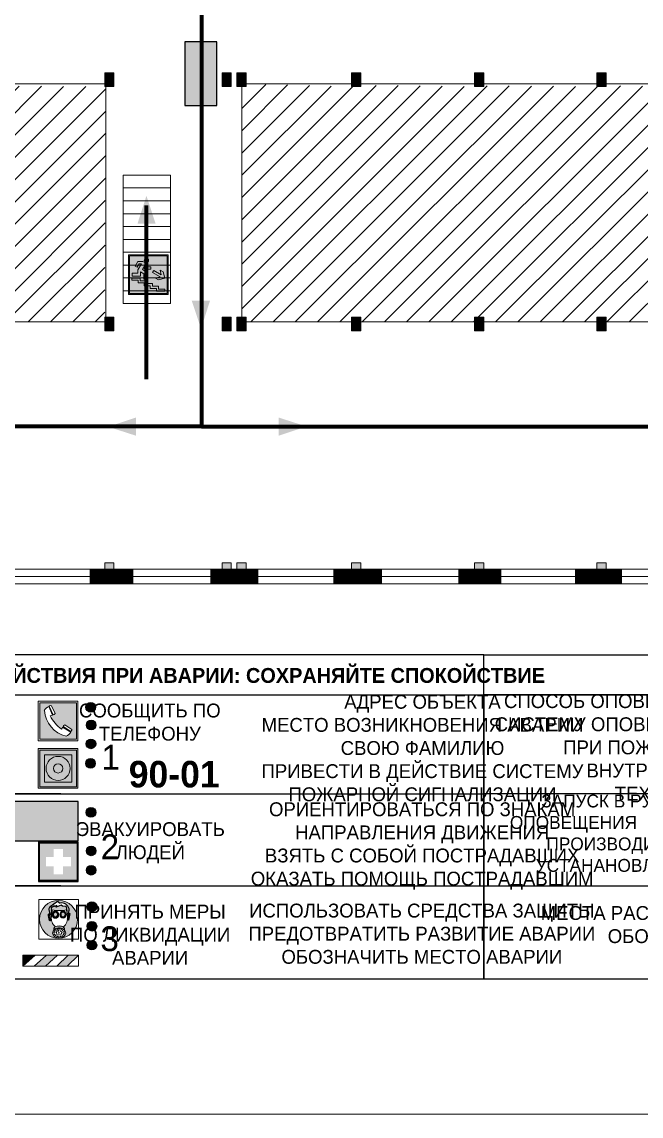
# Model space of a CAD drawing. Header units: millimetres. Extents: x 13810 to 67229, y 12374 to 21950.
# Drawn here: x 40558.4 to 40683.3, y 14549.1 to 14769.9 of the extents above; entities that cross this region are included whole.
import ezdxf

# ---------------------------------------------------------------- set-up
doc = ezdxf.new("R2010")
doc.units = ezdxf.units.MM
doc.layers.add('План_Штампы', color=7, linetype='Continuous')
doc.styles.add('обычный', font='arial.ttf')

# ---------------------------------------------------------------- blocks, each defined once
blk = doc.blocks.new('A$C38D26F80')
h = blk.add_hatch(color=5)
h.dxf.hatch_style = 1
h.paths.add_polyline_path([(-8.77, -4.48, 1), (-0.19, -4.48, 1)])
h.paths.add_polyline_path([(-6.75, -3.58), (-6.75, -3.31), (-6.62, -3.22), (-6.5, -3.22), (-6.42, -3.3), (-6.39, -3.28), (-6.59, -2.23), (-6.59, -2.01), (-6.38, -1.58), (-4.76, -0.4), (-4.13, -0.79, -0.362848), (-2.1, -2.1, -0.201049), (-2.17, -2.48, 0.085434), (-2.26, -3.13), (-1.9, -3.16), (-2.25, -4.7), (-2.4, -4.59), (-2.43, -4.34), (-2.36, -4.34), (-2.14, -3.34), (-2.47, -3.42), (-2.58, -1.95), (-2.77, -1.58), (-3.58, -1.52), (-3.92, -1.26), (-5.05, -1.73), (-4.87, -1.39), (-5.41, -1.6), (-5.41, -1.46), (-6.13, -1.87), (-6.18, -3.5), (-6.56, -3.47), (-6.37, -4.59), (-6.16, -4.43), (-6.16, -4.66), (-6.36, -4.79), (-6.37, -4.8), (-6.51, -4.76)], flags=16)
h.paths.add_polyline_path([(-6.51, -4.76), (-6.36, -4.79), (-6.37, -4.8)], flags=0)
h.paths.add_polyline_path([(-5.92, -2.34, 0.089508), (-2.67, -2.35), (-2.48, -3.88, -0.268602), (-3.4, -6.18, 0.262449), (-5.2, -6.18, -0.268602), (-6.11, -3.88)], flags=16)
edge = h.paths.add_edge_path(flags=16)
edge.add_ellipse((-5.19, -3.41), major_axis=(0, 0.842), ratio=0.848992, start_angle=0, end_angle=360)
edge = h.paths.add_edge_path(flags=0)
edge.add_ellipse((-5.19, -3.39), major_axis=(0, 0.665), ratio=0.853798, start_angle=0, end_angle=360)
edge = h.paths.add_edge_path(flags=0)
edge.add_ellipse((-5.19, -3.4), major_axis=(0, 0.528), ratio=0.864094, start_angle=0, end_angle=360)
edge = h.paths.add_edge_path(flags=16)
edge.add_ellipse((-3.47, -3.4), major_axis=(0, 0.842), ratio=0.848992, start_angle=0, end_angle=360)
h.paths.add_polyline_path([(-3.13, -6.45), (-3.13, -6.84, 0.383174), (-5.57, -6.85), (-5.57, -6.49, -0.369952)], flags=16)
edge = h.paths.add_edge_path(flags=0)
edge.add_ellipse((-3.47, -3.39), major_axis=(0, 0.665), ratio=0.853798, start_angle=0, end_angle=360)
edge = h.paths.add_edge_path(flags=0)
edge.add_ellipse((-3.47, -3.4), major_axis=(0, 0.528), ratio=0.864094, start_angle=0, end_angle=360)
edge = h.paths.add_edge_path(flags=16)
edge.add_ellipse((-4.34, -7.57), major_axis=(-1.48, 0), ratio=0.744955, start_angle=0, end_angle=360)
h.paths.add_polyline_path([(-5.01, -6.85, -1), (-5.15, -6.85, -1)], flags=0)
h.paths.add_polyline_path([(-5.33, -7.14, -1), (-5.47, -7.14, -1)], flags=0)
h.paths.add_polyline_path([(-4.61, -6.71, -1), (-4.74, -6.71, -1)], flags=16)
h.paths.add_polyline_path([(-5.43, -7.51, -1), (-5.57, -7.51, -1)], flags=0)
h.paths.add_polyline_path([(-4.26, -6.67, -1), (-4.4, -6.67, -1)], flags=16)
h.paths.add_polyline_path([(-4.74, -7.14, -1), (-4.88, -7.14, -1)], flags=0)
h.paths.add_polyline_path([(-4.93, -7.43, -1), (-5.07, -7.43, -1)], flags=0)
h.paths.add_polyline_path([(-4.41, -7.07, -1), (-4.54, -7.07, -1)], flags=0)
h.paths.add_polyline_path([(-5.33, -7.87, -1), (-5.46, -7.87, -1)], flags=0)
h.paths.add_polyline_path([(-3.8, -6.71, -1), (-3.94, -6.71, -1)], flags=16)
h.paths.add_polyline_path([(-4.85, -7.78, -1), (-4.98, -7.78, -1)], flags=0)
h.paths.add_polyline_path([(-3.96, -7.14, -1), (-4.1, -7.14, -1)], flags=0)
h.paths.add_polyline_path([(-4.33, -7.53, -1), (-4.47, -7.53, -1)], flags=0)
h.paths.add_polyline_path([(-5.09, -8.12, -1), (-5.23, -8.12, -1)], flags=0)
h.paths.add_polyline_path([(-3.5, -6.94, -1), (-3.64, -6.94, -1)], flags=0)
h.paths.add_polyline_path([(-4.54, -7.97, -1), (-4.68, -7.97, -1)], flags=0)
h.paths.add_polyline_path([(-3.66, -7.39, -1), (-3.8, -7.39, -1)], flags=0)
h.paths.add_polyline_path([(-4.73, -8.35, -1), (-4.86, -8.35, -1)], flags=0)
h.paths.add_polyline_path([(-4.09, -7.96, -1), (-4.23, -7.96, -1)], flags=0)
h.paths.add_polyline_path([(-3.77, -7.74, -1), (-3.91, -7.74, -1)], flags=0)
h.paths.add_polyline_path([(-3.22, -7.27, -1), (-3.35, -7.27, -1)], flags=0)
h.paths.add_polyline_path([(-4.34, -8.4, -1), (-4.47, -8.4, -1)], flags=0)
h.paths.add_polyline_path([(-3.16, -7.61, -1), (-3.3, -7.61, -1)], flags=0)
h.paths.add_polyline_path([(-3.9, -8.35, -1), (-4.04, -8.35, -1)], flags=0)
h.paths.add_polyline_path([(-3.32, -7.91, -1), (-3.46, -7.91, -1)], flags=0)
h.paths.add_polyline_path([(-3.55, -8.23, -1), (-3.69, -8.23, -1)], flags=0)
at = {"color": 5, "lineweight": 5}
for p, q in [((-4.48, 0), (-8.96, 0)), ((-8.96, 0), (-8.96, -4.48)), ((-4.48, 0), (0, 0)), ((0, 0), (0, -4.48)), ((-6.59, -2.01), (-6.38, -1.58)), ((-6.59, -2.23), (-6.59, -2.01)), ((-6.39, -3.28), (-6.59, -2.23)), ((-6.38, -1.58), (-4.76, -0.4)), ((-6.13, -1.87), (-6.18, -3.5)), ((-5.41, -1.46), (-6.13, -1.87)), ((-5.92, -2.34), (-6.11, -3.88)), ((-4.87, -1.39), (-5.41, -1.6)), ((-5.41, -1.6), (-5.41, -1.46)), ((-3.92, -1.26), (-5.05, -1.73)), ((-5.05, -1.73), (-4.87, -1.39)), ((-4.76, -0.4), (-4.13, -0.79)), ((-3.58, -1.52), (-3.92, -1.26)), ((-2.77, -1.58), (-3.58, -1.52)), ((-2.58, -1.95), (-2.77, -1.58)), ((-2.67, -2.34), (-2.48, -3.88)), ((-2.47, -3.42), (-2.58, -1.95)), ((-8.96, -8.96), (-8.96, -4.48)), ((-6.75, -3.31), (-6.62, -3.22)), ((-6.75, -3.58), (-6.75, -3.31)), ((-6.51, -4.76), (-6.75, -3.58)), ((-6.62, -3.22), (-6.5, -3.22)), ((-6.18, -3.5), (-6.56, -3.47)), ((-6.56, -3.47), (-6.37, -4.59)), ((-6.37, -4.8), (-6.51, -4.76)), ((-6.5, -3.22), (-6.42, -3.3)), ((-6.42, -3.3), (-6.39, -3.28)), ((-6.37, -4.59), (-6.16, -4.43)), ((-6.16, -4.66), (-6.37, -4.8)), ((-6.16, -4.43), (-6.16, -4.66)), ((-2.14, -3.34), (-2.47, -3.42)), ((-2.43, -4.34), (-2.4, -4.59)), ((-2.43, -4.34), (-2.36, -4.34)), ((-2.4, -4.59), (-2.25, -4.7)), ((-2.36, -4.34), (-2.14, -3.34)), ((-1.9, -3.16), (-2.26, -3.13)), ((-2.25, -4.7), (-1.9, -3.16)), ((0, -8.96), (0, -4.48)), ((-5.57, -6.49), (-5.57, -6.85)), ((-3.13, -6.45), (-3.13, -6.84)), ((-4.48, -8.96), (-8.96, -8.96)), ((-4.48, -8.96), (0, -8.96))]:
    blk.add_line(p, q, dxfattribs=at)
at = {"color": 5}
for p, q in [((-6.59, -2.01), (-6.38, -1.58)), ((-6.59, -2.23), (-6.59, -2.01)), ((-6.39, -3.28), (-6.59, -2.23)), ((-6.38, -1.58), (-4.76, -0.4)), ((-6.13, -1.87), (-6.18, -3.5)), ((-5.41, -1.46), (-6.13, -1.87)), ((-4.87, -1.39), (-5.41, -1.6)), ((-5.41, -1.6), (-5.41, -1.46)), ((-3.92, -1.26), (-5.05, -1.73)), ((-5.05, -1.73), (-4.87, -1.39)), ((-4.76, -0.4), (-4.13, -0.79)), ((-3.58, -1.52), (-3.92, -1.26)), ((-2.77, -1.58), (-3.58, -1.52)), ((-2.58, -1.95), (-2.77, -1.58)), ((-2.47, -3.42), (-2.58, -1.95)), ((-6.75, -3.31), (-6.62, -3.22)), ((-6.75, -3.58), (-6.75, -3.31)), ((-6.51, -4.76), (-6.75, -3.58)), ((-6.62, -3.22), (-6.5, -3.22)), ((-6.18, -3.5), (-6.56, -3.47)), ((-6.56, -3.47), (-6.37, -4.59)), ((-6.37, -4.8), (-6.51, -4.76)), ((-6.36, -4.79), (-6.51, -4.76)), ((-6.5, -3.22), (-6.42, -3.3)), ((-6.42, -3.3), (-6.39, -3.28)), ((-6.37, -4.59), (-6.16, -4.43)), ((-6.16, -4.66), (-6.37, -4.8)), ((-6.16, -4.66), (-6.36, -4.79)), ((-6.16, -4.43), (-6.16, -4.66)), ((-2.14, -3.34), (-2.47, -3.42)), ((-2.4, -4.59), (-2.43, -4.34)), ((-2.43, -4.34), (-2.36, -4.34)), ((-2.25, -4.7), (-2.4, -4.59)), ((-2.36, -4.34), (-2.14, -3.34)), ((-2.26, -3.13), (-1.9, -3.16)), ((-1.9, -3.16), (-2.25, -4.7))]:
    blk.add_line(p, q, dxfattribs=at)
at = {"color": 5, "lineweight": 5}
for centre, radius in [((-4.48, -4.48), 4.29), ((-5.4, -7.14), 0.0678), ((-5.08, -6.85), 0.0678), ((-5, -7.43), 0.0678), ((-4.81, -7.14), 0.0678), ((-4.67, -6.71), 0.0678), ((-4.47, -7.07), 0.0678), ((-4.33, -6.67), 0.0678), ((-4.03, -7.14), 0.0678), ((-3.87, -6.71), 0.0678), ((-3.73, -7.39), 0.0678), ((-3.57, -6.94), 0.0678), ((-3.28, -7.27), 0.0678), ((-5.5, -7.51), 0.0678), ((-5.4, -7.87), 0.0678), ((-5.16, -8.12), 0.0678), ((-4.91, -7.78), 0.0678), ((-4.79, -8.35), 0.0678), ((-4.61, -7.97), 0.0678), ((-4.4, -7.53), 0.0678), ((-4.4, -8.4), 0.0678), ((-4.16, -7.96), 0.0678), ((-3.97, -8.35), 0.0678), ((-3.84, -7.74), 0.0678), ((-3.62, -8.23), 0.0678), ((-3.39, -7.91), 0.0678), ((-3.23, -7.61), 0.0678)]:
    blk.add_circle(centre, radius, dxfattribs=at)
for centre, radius, start, end in [((-4.28, 6.66), 9.15, 259.6987, 280.1569), ((-2.6, -2.2), 0.513, 326.4781, 11.7739), ((-3.66, -4.24), 2.47, 171.573, 231.7124), ((-4.93, -4.24), 2.47, 308.2876, 8.427), ((-0.47, -3.05), 1.79, 161.5846, 182.4584), ((-4.33, -7.88), 1.87, 50.358, 131.5662), ((-4.34, -8.2), 1.82, 48.4943, 132.3565), ((-4.3, -7.78), 1.83, 60.5889, 119.4111)]:
    blk.add_arc(centre, radius, start, end, dxfattribs=at)
at = {"color": 5}
for centre, radius, start, end in [((-3.89, -2.66), 1.88, 17.387, 97.1599), ((-2.6, -2.2), 0.511, 326.3906, 11.8614), ((-0.35, -3.07), 1.91, 162.2553, 181.7878)]:
    blk.add_arc(centre, radius, start, end, dxfattribs=at)
at = {"color": 5, "lineweight": 5}
for centre, major_axis, ratio in [((-5.19, -3.41), (0, 0.842), 0.848992), ((-5.19, -3.39), (0, 0.665), 0.853798), ((-5.19, -3.4), (0, 0.528), 0.864094), ((-3.47, -3.4), (0, 0.842), 0.848992), ((-3.47, -3.39), (0, 0.665), 0.853798), ((-3.47, -3.4), (0, 0.528), 0.864094), ((-4.34, -7.57), (-1.48, 0), 0.744955)]:
    blk.add_ellipse(centre, major_axis=major_axis, ratio=ratio, dxfattribs=at)
blk = doc.blocks.new('A$C47DD6509')
at = {"lineweight": 5}
for points in [[(-8.69, 0), (-11.19, 0), (-11.19, -2.22)], [(-4.22, 0), (-6.45, 0), (-8.91, -2.22), (-6.61, -2.22)], [(0, 0), (-2.09, 0), (-4.36, -2.22), (-2.29, -2.22)]]:
    blk.add_hatch(color=242, dxfattribs=at).paths.add_polyline_path(points)
at = {"color": 242, "lineweight": 5}
for p, q in [((-11.19, -2.22), (-8.69, 0)), ((-11.19, -2.22), (-11.19, 0)), ((-11.19, 0), (-8.69, 0)), ((-11.19, 0), (0, 0)), ((-8.91, -2.22), (-6.45, 0)), ((-6.61, -2.22), (-4.22, 0)), ((-4.36, -2.22), (-2.09, 0)), ((-2.29, -2.22), (0, 0)), ((0, 0), (0, -2.22)), ((0, -2.22), (-11.19, -2.22))]:
    blk.add_line(p, q, dxfattribs=at)
blk = doc.blocks.new('A$C32E8229D')
at = {"true_color": 0xffffff}
blk.add_hatch(color=7, dxfattribs=at).paths.add_polyline_path([(0, 0), (0, -8), (16, -8), (16, 0)])
h = blk.add_hatch(color=126)
h.paths.add_polyline_path([(0.2, -0.2), (15.8, -0.2), (15.8, -7.8), (0.2, -7.8)])
h.paths.add_polyline_path([(13.49, -2.05), (12.08, -2.05), (11.37, -2.63, 0.162397), (11.29, -2.84), (11.29, -3.63), (10.35, -3.63), (10.35, -4.05), (11.68, -4.05), (11.68, -3.48), (12.26, -4.28), (11.29, -5.1), (11.29, -6.78), (11.85, -6.78), (11.85, -5.44), (12.8, -4.64), (12.8, -5.94), (14.46, -5.94), (14.46, -5.39), (13.45, -5.39), (13.45, -3.97), (12.46, -2.59), (13.15, -2.59), (13.69, -3.34), (14.18, -3)], flags=16)
h.paths.add_polyline_path([(10.74, -1.82, 1), (11.8, -1.82, 1)], flags=16)
h.paths.add_polyline_path([(9.39, -3.59), (5.99, -3.59), (6.56, -3.03), (5.91, -3.03), (5.1, -3.83), (5.91, -4.64), (6.56, -4.64), (5.99, -4.09), (9.39, -4.09)], flags=16)
h.paths.add_polyline_path([(4.29, -1.08), (1.72, -1.08), (1.72, -6.6), (4.29, -6.6)], flags=16)
at = {"color": 126}
blk.add_lwpolyline([(16, -8), (0, -8), (0, 0), (16, 0)], close=True, dxfattribs=at)
blk = doc.blocks.new('A$C18900ED3')
h = blk.add_hatch(color=126)
h.paths.add_polyline_path([(-0.18, -0.18), (-7.02, -0.18), (-7.02, -7.02), (-0.18, -7.02)])
h.paths.add_polyline_path([(-5.89, -4.46), (-5.89, -2.77), (-4.46, -2.77), (-4.46, -1.31), (-2.77, -1.31), (-2.77, -2.77), (-1.33, -2.77), (-1.33, -4.46), (-2.77, -4.46), (-2.77, -5.89), (-4.46, -5.89), (-4.46, -4.46)], flags=16)
at = {"color": 126}
for p, q in [((-7.2, 0), (-7.2, -7.2)), ((0, 0), (-7.2, 0)), ((0, -7.2), (0, 0)), ((-7.02, -7.02), (-7.02, -0.18)), ((-7.02, -0.18), (-0.18, -0.18)), ((-0.18, -0.18), (-0.18, -7.02)), ((-7.2, -7.2), (0, -7.2)), ((-0.18, -7.02), (-7.02, -7.02))]:
    blk.add_line(p, q, dxfattribs=at)
blk = doc.blocks.new('A$C456E1F9C')
at = {"lineweight": 5}
h = blk.add_hatch(color=242, dxfattribs=at)
h.paths.add_polyline_path([(0.51, -1.47), (0.51, -13.26), (12.29, -13.26), (12.29, -1.47)])
h.paths.add_polyline_path([(5.42, -4.95, -0.254479), (4.78, -5.4), (3.52, -2.53, -0.209735), (4.23, -2.4)], flags=16)
h.paths.add_polyline_path([(8.53, -8.6), (10.87, -10.17), (10.54, -10.76), (8.03, -9.13, -0.192251)], flags=16)
h.paths.add_polyline_path([(4.61, -5.49, 0.005518), (3.87, -5.72, 0.128647), (7.49, -10.01, 0.00809), (7.83, -9.33), (10.47, -10.97, -0.16736), (8.99, -12.25, -0.327862), (1.95, -3.95, -0.166952), (3.36, -2.62)], flags=16)
at = {"color": 242, "lineweight": 5}
for p, q in [((0, -13.77), (0, -0.97)), ((12.8, -0.97), (0, -0.97)), ((4.61, -5.49), (3.36, -2.62)), ((3.52, -2.53), (4.78, -5.4)), ((4.23, -2.4), (5.42, -4.95)), ((12.8, -13.77), (12.8, -0.97)), ((7.83, -9.33), (10.47, -10.97)), ((8.03, -9.13), (10.54, -10.76)), ((10.81, -10.12), (8.53, -8.6)), ((10.54, -10.76), (10.8, -10.3)), ((10.8, -10.3), (10.81, -10.12)), ((0, -13.77), (12.8, -13.77))]:
    blk.add_line(p, q, dxfattribs=at)
blk.add_lwpolyline([(0.51, -1.47), (12.29, -1.47), (12.29, -13.26), (0.51, -13.26)], close=True, dxfattribs=at)
for centre, radius, start, end in [((4.59, -5.34), 2.99, 114.2845, 152.1974), ((4.02, -3.27), 0.891, 76.3284, 123.7092), ((11.12, -3.31), 9.19, 183.9915, 256.6009), ((14.98, -39.1), 35.17, 107.1487, 108.4135), ((13.86, -0.94), 11.08, 205.5536, 234.8762), ((4.68, -4.59), 0.824, 276.9621, 334.0723), ((-13.31, 0.8), 23.44, 332.5487, 334.4027), ((8.94, -9.5), 0.989, 114.4092, 157.9388), ((7.87, -9.46), 3, 291.9291, 329.9329)]:
    blk.add_arc(centre, radius, start, end, dxfattribs=at)
blk = doc.blocks.new('A$C54414219')
at = {"true_color": 0xffffff}
h = blk.add_hatch(color=7, dxfattribs=at)
h.paths.add_polyline_path([(2.39, -9.45), (2.39, -18.3), (11.23, -18.3), (11.23, -9.45)], flags=0)
h.paths.add_polyline_path([(10.71, -13.87, -1), (2.92, -13.87, -1)], flags=0)
h.paths.add_polyline_path([(8.3, -13.87, -1), (5.33, -13.87, -1)], flags=0)
h.paths.add_polyline_path([(0.41, -7.47), (0.41, -20.27), (13.21, -20.27), (13.21, -7.47)])
h.paths.add_polyline_path([(0.92, -19.77), (12.71, -19.77), (12.71, -7.98), (0.92, -7.98)], flags=16)
h.paths.add_polyline_path([(11.23, -9.45), (11.23, -18.3), (2.39, -18.3), (2.39, -9.45)], flags=0)
at = {"lineweight": 5}
h = blk.add_hatch(color=242, dxfattribs=at)
h.paths.add_polyline_path([(12.71, -7.98), (0.92, -7.98), (0.92, -19.77), (12.71, -19.77)])
h.paths.add_polyline_path([(11.23, -18.3), (2.39, -18.3), (2.39, -9.45), (11.23, -9.45)], flags=16)
h.paths.add_polyline_path([(10.71, -13.87, -1), (2.92, -13.87, -1)], flags=0)
h.paths.add_polyline_path([(8.3, -13.87, -1), (5.33, -13.87, -1)], flags=0)
at = {"true_color": 0xffffff}
h = blk.add_hatch(color=7, dxfattribs=at)
h.paths.add_polyline_path([(2.39, -9.45), (2.39, -18.3), (11.23, -18.3), (11.23, -9.45)])
h.paths.add_polyline_path([(10.71, -13.87, -1), (2.92, -13.87, -1)], flags=16)
h.paths.add_polyline_path([(8.3, -13.87, -1), (5.33, -13.87, -1)], flags=0)
at = {"lineweight": 5}
h = blk.add_hatch(color=242, dxfattribs=at)
h.paths.add_polyline_path([(2.92, -13.87, 1), (10.71, -13.87, 1)])
h.paths.add_polyline_path([(8.3, -13.87, -1), (5.33, -13.87, -1)], flags=16)
at = {"color": 242, "lineweight": 5}
for p, q in [((0.41, -20.27), (0.41, -7.47)), ((0.41, -7.47), (13.21, -7.47)), ((0.41, -7.47), (13.21, -7.47)), ((13.21, -20.27), (13.21, -7.47)), ((0.41, -20.27), (13.21, -20.27))]:
    blk.add_line(p, q, dxfattribs=at)
for points in [[(0.92, -7.98), (12.71, -7.98), (12.71, -19.77), (0.92, -19.77)], [(2.39, -9.45), (11.23, -9.45), (11.23, -18.3), (2.39, -18.3)]]:
    blk.add_lwpolyline(points, close=True, dxfattribs=at)
for radius in [3.89, 1.49]:
    blk.add_circle((6.81, -13.87), radius, dxfattribs=at)
blk = doc.blocks.new('вниз')
at = {"lineweight": 0, "true_color": 0xffffff}
h = blk.add_hatch(color=7, dxfattribs=at)
h.dxf.hatch_style = 1
h.paths.add_polyline_path([(40994.51, -4472.22), (40986.51, -4472.22), (40986.51, -4480.22), (40994.51, -4480.22)])
h.paths.add_polyline_path([(40994.31, -4472.42), (40994.31, -4480.01), (40986.71, -4480.01), (40986.71, -4472.42)], flags=16)
h.paths.add_polyline_path([(40988.43, -4473.53), (40989.43, -4473.53), (40990.19, -4473.96), (40990.19, -4474.6), (40991, -4474.6), (40991, -4475.06), (40989.73, -4475.06), (40989.73, -4474.46), (40989.3, -4475.18), (40990.17, -4475.7), (40990.17, -4477.11), (40989.63, -4477.11), (40989.63, -4476.01), (40988.94, -4475.59), (40988.94, -4476.46), (40988.94, -4476.46), (40987.47, -4476.46), (40987.26, -4476.46), (40987.26, -4475.92), (40988.4, -4475.92), (40988.4, -4475.2), (40989.1, -4473.99), (40988.66, -4473.99), (40988.24, -4474.7), (40987.86, -4474.47), (40988.41, -4473.56)], flags=0)
h.paths.add_polyline_path([(40990.55, -4473.29, -1), (40989.69, -4473.29, -1)], flags=0)
h.paths.add_polyline_path([(40988.85, -4476.89), (40988.85, -4477.43), (40990.1, -4477.43), (40990.1, -4477.99), (40991.34, -4477.99), (40991.34, -4478.54), (40992.59, -4478.54), (40992.59, -4479.09), (40993.83, -4479.09), (40993.83, -4479.52), (40992.17, -4479.52), (40992.17, -4478.97), (40990.91, -4478.97), (40990.91, -4478.41), (40989.68, -4478.41), (40989.68, -4477.86), (40988.43, -4477.86), (40988.43, -4477.31), (40987.6, -4477.31), (40987.18, -4477.31), (40987.18, -4476.89)], flags=0)
h.paths.add_polyline_path([(40991.61, -4475.33), (40993.12, -4476.2), (40992.9, -4475.27), (40993.48, -4475.6), (40993.83, -4476.88), (40992.56, -4477.22), (40991.97, -4476.88), (40992.9, -4476.61), (40991.38, -4475.74), (40991.58, -4475.39)], flags=0)
h.paths.add_polyline_path([(40990.19, -4473.96), (40989.43, -4473.53), (40988.43, -4473.53), (40988.41, -4473.56), (40987.86, -4474.47), (40988.24, -4474.7), (40988.66, -4473.99), (40989.1, -4473.99), (40988.4, -4475.2), (40988.4, -4475.92), (40987.26, -4475.92), (40987.26, -4476.46), (40987.47, -4476.46), (40988.94, -4476.46), (40988.94, -4476.27), (40988.94, -4475.59), (40989.63, -4476.01), (40989.63, -4477.11), (40990.17, -4477.11), (40990.17, -4475.7), (40989.3, -4475.18), (40989.73, -4474.46), (40989.73, -4475.06), (40991, -4475.06), (40991, -4474.6), (40990.19, -4474.6)], flags=0)
h.paths.add_polyline_path([(40990.55, -4473.29, 1), (40989.69, -4473.29, 1)], flags=0)
h.paths.add_polyline_path([(40991.61, -4475.33), (40991.58, -4475.39), (40991.38, -4475.74), (40992.9, -4476.61), (40991.97, -4476.88), (40992.56, -4477.22), (40993.83, -4476.88), (40993.48, -4475.6), (40992.9, -4475.27), (40993.12, -4476.2)], flags=0)
h.paths.add_polyline_path([(40990.1, -4477.43), (40988.85, -4477.43), (40988.85, -4476.89), (40987.18, -4476.89), (40987.18, -4477.31), (40987.6, -4477.31), (40988.43, -4477.31), (40988.43, -4477.86), (40989.68, -4477.86), (40989.68, -4478.41), (40990.91, -4478.41), (40990.91, -4478.97), (40992.17, -4478.97), (40992.17, -4479.52), (40993.83, -4479.52), (40993.83, -4479.09), (40992.59, -4479.09), (40992.59, -4478.54), (40991.34, -4478.54), (40991.34, -4477.99), (40990.1, -4477.99)], flags=0)
at = {"lineweight": 0}
h = blk.add_hatch(color=126, dxfattribs=at)
h.dxf.hatch_style = 1
h.paths.add_polyline_path([(40994.31, -4472.42), (40986.71, -4472.42), (40986.71, -4480.01), (40994.31, -4480.01)])
h.paths.add_polyline_path([(40988.43, -4473.53), (40989.43, -4473.53), (40990.19, -4473.96), (40990.19, -4474.6), (40991, -4474.6), (40991, -4475.06), (40989.73, -4475.06), (40989.73, -4474.46), (40989.3, -4475.18), (40990.17, -4475.7), (40990.17, -4477.11), (40989.63, -4477.11), (40989.63, -4476.01), (40988.94, -4475.59), (40988.94, -4476.46), (40988.94, -4476.46), (40987.47, -4476.46), (40987.26, -4476.46), (40987.26, -4475.92), (40988.4, -4475.92), (40988.4, -4475.2), (40989.1, -4473.99), (40988.66, -4473.99), (40988.24, -4474.7), (40987.86, -4474.47), (40988.41, -4473.56)], flags=16)
h.paths.add_polyline_path([(40990.55, -4473.29, -1), (40989.69, -4473.29, -1)], flags=16)
h.paths.add_polyline_path([(40988.85, -4476.89), (40988.85, -4477.43), (40990.1, -4477.43), (40990.1, -4477.99), (40991.34, -4477.99), (40991.34, -4478.54), (40992.59, -4478.54), (40992.59, -4479.09), (40993.83, -4479.09), (40993.83, -4479.52), (40992.17, -4479.52), (40992.17, -4478.97), (40990.91, -4478.97), (40990.91, -4478.41), (40989.68, -4478.41), (40989.68, -4477.86), (40988.43, -4477.86), (40988.43, -4477.31), (40987.6, -4477.31), (40987.18, -4477.31), (40987.18, -4476.89)], flags=16)
h.paths.add_polyline_path([(40991.61, -4475.33), (40993.12, -4476.2), (40992.9, -4475.27), (40993.48, -4475.6), (40993.83, -4476.88), (40992.56, -4477.22), (40991.97, -4476.88), (40992.9, -4476.61), (40991.38, -4475.74), (40991.58, -4475.39)], flags=16)
at = {"lineweight": 0, "true_color": 0xffffff}
h = blk.add_hatch(color=7, dxfattribs=at)
h.dxf.hatch_style = 1
h.paths.add_polyline_path([(40989.73, -4474.46), (40989.73, -4475.06), (40991, -4475.06), (40991, -4474.6), (40990.19, -4474.6), (40990.19, -4473.96), (40989.43, -4473.53), (40988.43, -4473.53), (40988.41, -4473.56), (40987.86, -4474.47), (40988.24, -4474.7), (40988.66, -4473.99), (40989.1, -4473.99), (40988.4, -4475.2), (40988.4, -4475.92), (40987.26, -4475.92), (40987.26, -4476.46), (40987.47, -4476.46), (40988.94, -4476.46), (40988.94, -4475.59), (40989.63, -4476.01), (40989.63, -4477.11), (40990.17, -4477.11), (40990.17, -4475.7), (40989.3, -4475.18)])
h.paths.add_polyline_path([(40989.69, -4473.29, 1), (40990.55, -4473.29, 1)])
h.paths.add_polyline_path([(40991.61, -4475.33), (40991.58, -4475.39), (40991.38, -4475.74), (40992.9, -4476.61), (40991.97, -4476.88), (40992.56, -4477.22), (40993.83, -4476.88), (40993.48, -4475.6), (40992.9, -4475.27), (40993.12, -4476.2)])
h.paths.add_polyline_path([(40990.1, -4477.43), (40988.85, -4477.43), (40988.85, -4476.89), (40987.18, -4476.89), (40987.18, -4477.31), (40987.6, -4477.31), (40988.43, -4477.31), (40988.43, -4477.86), (40989.68, -4477.86), (40989.68, -4478.41), (40990.91, -4478.41), (40990.91, -4478.97), (40992.17, -4478.97), (40992.17, -4479.52), (40993.83, -4479.52), (40993.83, -4479.09), (40992.59, -4479.09), (40992.59, -4478.54), (40991.34, -4478.54), (40991.34, -4477.99), (40990.1, -4477.99)])
at = {"color": 126, "lineweight": 0}
for points in [[(40986.51, -4472.22), (40994.51, -4472.22), (40994.51, -4480.22), (40986.51, -4480.22)], [(40986.71, -4472.42), (40994.31, -4472.42), (40994.31, -4480.01), (40986.71, -4480.01)]]:
    blk.add_lwpolyline(points, close=True, dxfattribs=at)
for points in [[(40987.47, -4476.46), (40987.26, -4476.46), (40987.26, -4475.92), (40988.4, -4475.92), (40988.4, -4475.2), (40989.1, -4473.99), (40988.66, -4473.99), (40988.24, -4474.7), (40987.86, -4474.47), (40988.41, -4473.56), (40988.43, -4473.53), (40989.43, -4473.53), (40990.19, -4473.96), (40990.19, -4474.6), (40991, -4474.6), (40991, -4475.06), (40989.73, -4475.06), (40989.73, -4474.46), (40989.3, -4475.18), (40990.17, -4475.7), (40990.17, -4477.11), (40989.63, -4477.11), (40989.63, -4476.01), (40988.94, -4475.59), (40988.94, -4476.46)], [(40987.47, -4476.46), (40988.94, -4476.46), (40988.94, -4476.27)], [(40991.58, -4475.39), (40991.38, -4475.74), (40992.9, -4476.61), (40991.97, -4476.88), (40992.56, -4477.22), (40993.83, -4476.88), (40993.48, -4475.6), (40992.9, -4475.27), (40993.12, -4476.2), (40991.61, -4475.33), (40991.58, -4475.39)], [(40987.6, -4477.31), (40987.18, -4477.31), (40987.18, -4476.89), (40988.85, -4476.89), (40988.85, -4477.43), (40990.1, -4477.43), (40990.1, -4477.99), (40991.34, -4477.99), (40991.34, -4478.54), (40992.59, -4478.54), (40992.59, -4479.09), (40993.83, -4479.09), (40993.83, -4479.52), (40992.17, -4479.52), (40992.17, -4478.97), (40990.91, -4478.97), (40990.91, -4478.41), (40989.68, -4478.41), (40989.68, -4477.86), (40988.43, -4477.86), (40988.43, -4477.31), (40987.6, -4477.31)]]:
    blk.add_lwpolyline(points, dxfattribs=at)
blk.add_circle((40990.12, -4473.29), 0.432, dxfattribs=at)

msp = doc.modelspace()

# ---------------------------------------------------------------- hatches: boundary and pattern name
at = {"lineweight": 0}
h = msp.add_hatch(color=256, dxfattribs=at)
h.dxf.hatch_style = 1
h.paths.add_polyline_path([(40575.13, 14756.85), (40577, 14756.85), (40577, 14759.6), (40575.13, 14759.6)])
h = msp.add_hatch(color=256, dxfattribs=at)
h.dxf.hatch_style = 1
h.paths.add_polyline_path([(40598.81, 14756.85), (40600.67, 14756.85), (40600.67, 14759.6), (40598.81, 14759.6)])
h = msp.add_hatch(color=256, dxfattribs=at)
h.dxf.hatch_style = 1
h.paths.add_polyline_path([(40601.79, 14756.85), (40603.66, 14756.85), (40603.66, 14759.6), (40601.79, 14759.6)])
h = msp.add_hatch(color=256, dxfattribs=at)
h.dxf.hatch_style = 1
h.paths.add_polyline_path([(40624.95, 14756.85), (40626.82, 14756.85), (40626.82, 14759.6), (40624.95, 14759.6)])
h = msp.add_hatch(color=256, dxfattribs=at)
h.dxf.hatch_style = 1
h.paths.add_polyline_path([(40649.76, 14756.85), (40651.62, 14756.85), (40651.62, 14759.6), (40649.76, 14759.6)])
h = msp.add_hatch(color=256, dxfattribs=at)
h.dxf.hatch_style = 1
h.paths.add_polyline_path([(40674.4, 14756.85), (40676.27, 14756.85), (40676.27, 14759.6), (40674.4, 14759.6)])
at = {"lineweight": 0, "true_color": 0x000000}
h = msp.add_hatch(dxfattribs=at)
h.set_pattern_fill('ANSI31', color=18)
h.set_pattern_definition([(45, (-5e-05, -9.684), (-2.24506403, 2.24506403), [])])
h.paths.add_polyline_path([(40575.13, 14756.85), (40552.99, 14756.94), (40552.99, 14756.85), (40551.13, 14756.85), (40528.08, 14756.96), (40528.08, 14756.85), (40526.21, 14756.85), (40503.17, 14756.99), (40503.17, 14756.85), (40501.3, 14756.85), (40478.53, 14757.04), (40478.53, 14756.85), (40476.66, 14756.85), (40454.13, 14757.14), (40454.13, 14756.85), (40452.26, 14756.85), (40432.78, 14757.41), (40432.78, 14709.33), (40452.26, 14709.33), (40452.26, 14710.31), (40454.13, 14710.31), (40454.13, 14709.33), (40476.66, 14709.33), (40476.66, 14710.31), (40478.53, 14710.31), (40478.53, 14709.33), (40501.3, 14709.33), (40501.3, 14710.31), (40503.17, 14710.31), (40503.17, 14709.33), (40526.21, 14709.33), (40526.21, 14710.31), (40528.08, 14710.31), (40528.08, 14709.33), (40551.13, 14709.33), (40551.13, 14710.31), (40552.99, 14710.31), (40552.99, 14709.33), (40575.13, 14709.33), (40575.13, 14710.31), (40575.36, 14756.85)])
h.paths.add_polyline_path([(40747.89, 14756.85), (40725.04, 14756.94), (40725.04, 14756.85), (40723.17, 14756.85), (40700.74, 14756.96), (40700.74, 14756.85), (40698.88, 14756.85), (40676.27, 14756.98), (40676.27, 14756.85), (40674.4, 14756.85), (40651.62, 14757.03), (40651.62, 14756.85), (40649.76, 14756.85), (40626.82, 14757.12), (40626.82, 14756.85), (40624.95, 14756.85), (40603.66, 14757.39), (40603.66, 14756.85), (40602.77, 14756.85), (40602.77, 14710.31), (40603.66, 14710.31), (40603.66, 14709.33), (40624.95, 14709.33), (40624.95, 14710.31), (40626.82, 14710.31), (40626.82, 14709.33), (40649.76, 14709.33), (40649.76, 14710.31), (40651.62, 14710.31), (40651.62, 14709.33), (40674.4, 14709.33), (40674.4, 14710.31), (40676.27, 14710.31), (40676.27, 14709.33), (40698.88, 14709.33), (40698.88, 14710.31), (40700.74, 14710.31), (40700.74, 14709.33), (40723.17, 14709.33), (40723.17, 14710.31), (40725.04, 14710.31), (40725.04, 14709.33), (40747.89, 14709.33), (40747.89, 14710.31), (40748.25, 14756.85)])
at = {"lineweight": 0}
h = msp.add_hatch(color=256, dxfattribs=at)
h.dxf.hatch_style = 1
h.paths.add_polyline_path([(40575.13, 14707.56), (40577, 14707.56), (40577, 14710.31), (40575.13, 14710.31)])
h = msp.add_hatch(color=256, dxfattribs=at)
h.dxf.hatch_style = 1
h.paths.add_polyline_path([(40598.81, 14707.56), (40600.67, 14707.56), (40600.67, 14710.31), (40598.81, 14710.31)])
h = msp.add_hatch(color=256, dxfattribs=at)
h.dxf.hatch_style = 1
h.paths.add_polyline_path([(40601.79, 14707.56), (40603.66, 14707.56), (40603.66, 14710.31), (40601.79, 14710.31)])
h = msp.add_hatch(color=256, dxfattribs=at)
h.dxf.hatch_style = 1
h.paths.add_polyline_path([(40624.95, 14707.56), (40626.82, 14707.56), (40626.82, 14710.31), (40624.95, 14710.31)])
h = msp.add_hatch(color=256, dxfattribs=at)
h.dxf.hatch_style = 1
h.paths.add_polyline_path([(40649.76, 14707.56), (40651.62, 14707.56), (40651.62, 14710.31), (40649.76, 14710.31)])
h = msp.add_hatch(color=256, dxfattribs=at)
h.dxf.hatch_style = 1
h.paths.add_polyline_path([(40674.4, 14707.56), (40676.27, 14707.56), (40676.27, 14710.31), (40674.4, 14710.31)])
h = msp.add_hatch(color=256, dxfattribs=at)
h.dxf.hatch_style = 1
h.paths.add_polyline_path([(40575.13, 14657.96), (40577, 14657.96), (40577, 14660.72), (40575.13, 14660.72)])
h = msp.add_hatch(color=256, dxfattribs=at)
h.dxf.hatch_style = 1
h.paths.add_polyline_path([(40598.81, 14657.96), (40600.67, 14657.96), (40600.67, 14660.72), (40598.81, 14660.72)])
h = msp.add_hatch(color=256, dxfattribs=at)
h.dxf.hatch_style = 1
h.paths.add_polyline_path([(40601.79, 14657.96), (40603.66, 14657.96), (40603.66, 14660.72), (40601.79, 14660.72)])
h = msp.add_hatch(color=256, dxfattribs=at)
h.dxf.hatch_style = 1
h.paths.add_polyline_path([(40624.95, 14657.96), (40626.82, 14657.96), (40626.82, 14660.72), (40624.95, 14660.72)])
h = msp.add_hatch(color=256, dxfattribs=at)
h.dxf.hatch_style = 1
h.paths.add_polyline_path([(40649.76, 14657.96), (40651.62, 14657.96), (40651.62, 14660.72), (40649.76, 14660.72)])
h = msp.add_hatch(color=256, dxfattribs=at)
h.dxf.hatch_style = 1
h.paths.add_polyline_path([(40674.4, 14657.96), (40676.27, 14657.96), (40676.27, 14660.72), (40674.4, 14660.72)])
h = msp.add_hatch(color=256, dxfattribs=at)
h.dxf.hatch_style = 1
h.paths.add_polyline_path([(40571.32, 14631.57, 1), (40573.25, 14631.57, 1)])
h = msp.add_hatch(color=256, dxfattribs=at)
h.dxf.hatch_style = 1
h.paths.add_polyline_path([(40571.43, 14627.99, 1), (40573.36, 14627.99, 1)])
h = msp.add_hatch(color=256, dxfattribs=at)
h.dxf.hatch_style = 1
h.paths.add_polyline_path([(40571.39, 14624.18, 1), (40573.32, 14624.18, 1)])
h = msp.add_hatch(color=256, dxfattribs=at)
h.dxf.hatch_style = 1
h.paths.add_polyline_path([(40571.31, 14620.25, 1), (40573.24, 14620.25, 1)])
h = msp.add_hatch(color=256, dxfattribs=at)
h.dxf.hatch_style = 1
h.paths.add_polyline_path([(40571.39, 14610.36, 1), (40573.32, 14610.36, 1)])
h = msp.add_hatch(color=256, dxfattribs=at)
h.dxf.hatch_style = 1
h.paths.add_polyline_path([(40571.43, 14602.58, 1), (40573.36, 14602.58, 1)])
h = msp.add_hatch(color=256, dxfattribs=at)
h.dxf.hatch_style = 1
h.paths.add_polyline_path([(40571.42, 14598.68, 1), (40573.35, 14598.68, 1)])
h = msp.add_hatch(color=256, dxfattribs=at)
h.dxf.hatch_style = 1
h.paths.add_polyline_path([(40571.58, 14591.32, 1), (40573.51, 14591.32, 1)])
h = msp.add_hatch(color=256, dxfattribs=at)
h.dxf.hatch_style = 1
h.paths.add_polyline_path([(40571.58, 14587.38, 1), (40573.51, 14587.38, 1)])
h = msp.add_hatch(color=256, dxfattribs=at)
h.dxf.hatch_style = 1
h.paths.add_polyline_path([(40571.58, 14583.55, 1), (40573.51, 14583.55, 1)])

# ---------------------------------------------------------------- linework, layer by layer
at = {"color": 126, "lineweight": 0, "true_color": 0x008754}
for points in [[(40338.71, 14944.45), (40938.71, 14944.45), (40938.71, 14549.45), (40338.71, 14549.45)], [(40338.71, 14944.45), (40938.71, 14944.45), (40938.71, 14549.45), (40338.71, 14549.45)], [(40338.71, 14944.45), (40938.71, 14944.45), (40938.71, 14549.45), (40338.71, 14549.45)], [(40338.71, 14944.45), (40938.71, 14944.45), (40938.71, 14549.45), (40338.71, 14549.45)], [(40338.71, 14549.45), (40938.71, 14549.45), (40938.71, 14154.45), (40338.71, 14154.45)], [(40338.71, 14549.45), (40938.71, 14549.45), (40938.71, 14154.45), (40338.71, 14154.45)], [(40338.71, 14549.45), (40938.71, 14549.45), (40938.71, 14154.45), (40338.71, 14154.45)], [(40338.71, 14549.45), (40938.71, 14549.45), (40938.71, 14154.45), (40338.71, 14154.45)]]:
    msp.add_lwpolyline(points, close=True, dxfattribs=at)
at = {"color": 126, "lineweight": 100, "true_color": 0x008754}
for points in [[(40594.63, 14799.93), (40594.63, 14688.21)], [(40583.58, 14697.8), (40583.58, 14732.81)], [(40594.63, 14688.21), (40421.45, 14688.21)], [(40594.63, 14688.21), (40816.76, 14688.21)]]:
    msp.add_lwpolyline(points, dxfattribs=at)
at = {"lineweight": 0}
for points in [[(40575.13, 14756.85), (40575.13, 14759.6), (40577, 14759.6), (40577, 14756.85), (40575.13, 14756.85)], [(40598.81, 14756.85), (40598.81, 14759.6), (40600.67, 14759.6), (40600.67, 14756.85), (40598.81, 14756.85)], [(40601.79, 14756.85), (40601.79, 14759.6), (40603.66, 14759.6), (40603.66, 14756.85), (40601.79, 14756.85)], [(40624.95, 14756.85), (40624.95, 14759.6), (40626.82, 14759.6), (40626.82, 14756.85), (40624.95, 14756.85)], [(40649.76, 14756.85), (40649.76, 14759.6), (40651.62, 14759.6), (40651.62, 14756.85), (40649.76, 14756.85)], [(40674.4, 14756.85), (40674.4, 14759.6), (40676.27, 14759.6), (40676.27, 14756.85), (40674.4, 14756.85)], [(40432.78, 14709.33), (40432.78, 14757.41), (40575.36, 14757.41), (40575.36, 14709.33), (40432.78, 14709.33)], [(40602.77, 14709.33), (40602.77, 14757.41), (40748.26, 14757.41), (40748.26, 14709.33), (40602.77, 14709.33)], [(40578.88, 14738.98), (40588.37, 14738.98)], [(40578.88, 14738.98), (40578.88, 14713.03)], [(40588.37, 14713.03), (40588.37, 14738.98)], [(40578.88, 14736.38), (40588.37, 14736.38)], [(40578.88, 14736.38), (40588.37, 14736.38)], [(40578.88, 14733.79), (40588.37, 14733.79)], [(40578.88, 14733.79), (40588.37, 14733.79)], [(40578.88, 14731.19), (40588.37, 14731.19)], [(40578.88, 14731.19), (40588.37, 14731.19)], [(40578.88, 14728.6), (40588.37, 14728.6)], [(40578.88, 14728.6), (40588.37, 14728.6)], [(40578.88, 14726), (40588.37, 14726)], [(40578.88, 14726), (40588.37, 14726)], [(40578.88, 14723.41), (40588.37, 14723.41)], [(40578.88, 14723.41), (40588.37, 14723.41)], [(40578.88, 14720.81), (40588.37, 14720.81)], [(40578.88, 14720.81), (40588.37, 14720.81)], [(40578.88, 14718.22), (40588.37, 14718.22)], [(40578.88, 14718.22), (40588.37, 14718.22)], [(40578.88, 14715.62), (40588.37, 14715.62)], [(40578.88, 14715.62), (40588.37, 14715.62)], [(40578.88, 14713.03), (40588.37, 14713.03)], [(40575.13, 14707.56), (40575.13, 14710.31), (40577, 14710.31), (40577, 14707.56), (40575.13, 14707.56)], [(40598.81, 14707.56), (40598.81, 14710.31), (40600.67, 14710.31), (40600.67, 14707.56), (40598.81, 14707.56)], [(40601.79, 14707.56), (40601.79, 14710.31), (40603.66, 14710.31), (40603.66, 14707.56), (40601.79, 14707.56)], [(40624.95, 14707.56), (40624.95, 14710.31), (40626.82, 14710.31), (40626.82, 14707.56), (40624.95, 14707.56)], [(40649.76, 14707.56), (40649.76, 14710.31), (40651.62, 14710.31), (40651.62, 14707.56), (40649.76, 14707.56)], [(40674.4, 14707.56), (40674.4, 14710.31), (40676.27, 14710.31), (40676.27, 14707.56), (40674.4, 14707.56)], [(40575.13, 14657.96), (40575.13, 14660.72), (40577, 14660.72), (40577, 14657.96), (40575.13, 14657.96)], [(40598.81, 14657.96), (40598.81, 14660.72), (40600.67, 14660.72), (40600.67, 14657.96), (40598.81, 14657.96)], [(40601.79, 14657.96), (40601.79, 14660.72), (40603.66, 14660.72), (40603.66, 14657.96), (40601.79, 14657.96)], [(40624.95, 14657.96), (40624.95, 14660.72), (40626.82, 14660.72), (40626.82, 14657.96), (40624.95, 14657.96)], [(40649.76, 14657.96), (40649.76, 14660.72), (40651.62, 14660.72), (40651.62, 14657.96), (40649.76, 14657.96)], [(40674.4, 14657.96), (40674.4, 14660.72), (40676.27, 14660.72), (40676.27, 14657.96), (40674.4, 14657.96)], [(40433.21, 14659.46), (40866.32, 14659.46)], [(40433.21, 14657.96), (40866.32, 14657.96)], [(40433.21, 14656.46), (40866.32, 14656.46)]]:
    msp.add_lwpolyline(points, dxfattribs=at)
at = {"lineweight": 0, "const_width": 3}
for points in [[(40580.88, 14657.96), (40572.09, 14657.96)], [(40606.11, 14657.96), (40596.47, 14657.96)], [(40631.05, 14657.96), (40621.27, 14657.96)], [(40655.14, 14657.96), (40646.5, 14657.96)], [(40679.52, 14657.96), (40670.02, 14657.96)]]:
    msp.add_lwpolyline(points, dxfattribs=at)
for points in [[(40507.84, 14634.11), (40651.61, 14634.11), (40651.61, 14642.16), (40507.84, 14642.16)], [(40651.61, 14642.16), (40773.33, 14642.16), (40773.33, 14576.71), (40651.61, 14576.71)], [(40651.61, 14642.16), (40773.33, 14642.16), (40773.33, 14634.11), (40651.61, 14634.11)], [(40507.84, 14634.11), (40651.61, 14634.11), (40651.61, 14576.71), (40507.84, 14576.71)], [(40651.61, 14634.11), (40773.33, 14634.11), (40773.33, 14614.11), (40651.61, 14614.11)], [(40773.33, 14614.11), (40651.61, 14614.11), (40651.61, 14595.54), (40773.33, 14595.54)]]:
    msp.add_lwpolyline(points, close=True)
for points in [[(40566.26, 14614.11), (40507.84, 14614.11), (40651.61, 14614.11)], [(40566.26, 14595.54), (40507.84, 14595.54), (40651.61, 14595.54)]]:
    msp.add_lwpolyline(points)
for centre in [(40572.29, 14631.57), (40572.39, 14627.99), (40572.35, 14624.18), (40572.27, 14620.25), (40572.36, 14610.36), (40572.4, 14602.58), (40572.39, 14598.68), (40572.55, 14591.32), (40572.54, 14587.38), (40572.54, 14583.55)]:
    msp.add_circle(centre, 0.966)
at = {"layer": 'План_Штампы', "color": 126, "true_color": 0x008754}
for points in [[(40585.4, 14729.17), (40581.74, 14729.17), (40583.55, 14734.79)], [(40592.7, 14713.61), (40596.36, 14713.6), (40594.56, 14707.98)], [(40581.43, 14690.04), (40581.42, 14686.38), (40575.8, 14688.19)], [(40610.22, 14686.38), (40610.23, 14690.04), (40615.85, 14688.24)]]:
    msp.add_solid(points, dxfattribs=at)

# ---------------------------------------------------------------- block references
at = {"color": 126, "true_color": 0x008754}
msp.add_blockref('вниз', (-406.58, 19195.07), dxfattribs=at)
for name, p, xscale, yscale, zscale in [('A$C456E1F9C', (40561.73, 14633.39), 0.625, 0.625, 0.625), ('A$C54414219', (40561.47, 14627.9), 0.625, 0.625, 0.625), ('A$C18900ED3', (40569.8, 14604.43), 1.111111111007631, 1.111111111007631, 1.111111111007631), ('A$C38D26F80', (40569.82, 14592.77), 0.8928571427240968, 0.8928571427240968, 0.8928571427240968)]:
    msp.add_blockref(name, p, dxfattribs=dict(xscale=xscale, yscale=yscale, zscale=zscale))
at = {"xscale": -1}
msp.add_blockref('A$C32E8229D', (40569.8, 14612.58), dxfattribs=at)
at = {"color": 242, "true_color": 0xc1121c}
msp.add_blockref('A$C47DD6509', (40569.82, 14581.55), dxfattribs=at)
at = {"layer": 'План_Штампы', "color": 126, "true_color": 0x008754, "xscale": -0.8, "yscale": 0.8, "zscale": 0.8, "rotation": 270}
msp.add_blockref('A$C32E8229D', (40597.72, 14753.05), dxfattribs=at)

# ---------------------------------------------------------------- texts
at = {"lineweight": 0, "attachment_point": 5, "style": 'обычный'}
for s, insert, char_height, width in [('{\\fProxima Nova Rg|b1|i0|c204|p2;ДЕЙСТВИЯ ПРИ АВАРИИ: СОХРАНЯЙТЕ СПОКОЙСТВИЕ\\H1.6644x; }', (40607.45, 14637.56), 3, 175.1736), ('\\pi-8.4,l8.4,t8.4;{\\fProxima Nova Rg|b0|i0|c204|p2;АДРЕС ОБЪЕКТА\\PМЕСТО ВОЗНИКНОВЕНИЯ АВАРИИ\\PСВОЮ ФАМИЛИЮ\\PПРИВЕСТИ В ДЕЙСТВИЕ СИСТЕМУ \\PПОЖАРНОЙ СИГНАЛИЗАЦИИ}', (40639.24, 14622.94), 2.8, 126.6484), ('{\\fProxima Nova Rg|b0|i0|c204|p2;СПОСОБ ОПОВЕЩЕНИЯ АВТОМАТИЧЕСКИЙ ЧЕРЕЗ РЕЧЕВУЮ СИСТЕМУ ОПОВЕЩЕНИЯ И УПРАВЛЕНИЯ ЭВАКУАЦИЕЙ ЛЮДЕЙ ПРИ ПОЖАРЕ , А ТАК ЖЕ ВРУЧНУЮ, ИСПОЛЬЗУЯ ВНУТРЕННЮЮ ГРОМКУЮ СВЯЗЬ СИСТЕМЫ ТЕХНОЛОГИЧЕСКОГО ОПОВЕЩЕНИЯ.}', (40713.23, 14623.07), 2.8, 118.5618), ('{\\fProxima Nova Rg|b0|i0|c204|p2;СООБЩИТЬ ПО \\PТЕЛЕФОНУ}', (40584.23, 14628.56), 2.8, 126.6484), ('{\\fProxima Nova Rg|b0|i0|c204|p2;1\\H1.1667x; }', (40576.33, 14621.49), 5, 126.6484), ('{\\fProxima Nova Rg|b1|i0|c204|p2;\\H1.0714x;90-01\\fProxima Nova Rg|b0|i0|c204|p2;\\H0.93331x; \\H1.3449x; }', (40589.15, 14618.03), 5, 126.6484), ('{\\fProxima Nova Rg|b0|i0|c204|p2;\\P\\pt7.8;ЗАПУСК В РУЧНОМ РЕЖИМЕ АВТОМАТИЧЕСКОЙ СИСТЕМЫ ОПОВЕЩЕНИЯ  И УПРАВЛЕНИЯ ЭВАКУАЦИИ ЛЮДЕЙ ПРИ ПОЖАРЕ ПРОИЗВОДИТСЯ ОТ РУЧНЫХ ПОЖАРНЫХ ИЗВЕЩАТЕЛЕЙ, УСТАНАНОВЛЕННЫХ НА СТЕНАХ ВБЛИЗИ ЭВАКУАЦИОННЫХ ВЫХОДОВ. }', (40714.68, 14605.78), 2.6, 121.7868), ('\\pi-8.4,l8.4,t8.4;{\\fProxima Nova Rg|b0|i0|c204|p2;ОРИЕНТИРОВАТЬСЯ ПО ЗНАКАМ \\PНАПРАВЛЕНИЯ ДВИЖЕНИЯ\\PВЗЯТЬ С СОБОЙ ПОСТРАДАВШИХ\\PОКАЗАТЬ ПОМОЩЬ ПОСТРАДАВШИМ}', (40639.17, 14603.58), 2.8, 126.6484), ('{\\fProxima Nova Rg|b0|i0|c204|p2;ЭВАКУИРОВАТЬ \\PЛЮДЕЙ}', (40584.33, 14604.24), 2.8, 126.6484), ('{\\fProxima Nova Rg|b0|i0|c204|p2;2\\H1.1967x; }', (40576.18, 14603.41), 5, 126.6484), ('{\\fProxima Nova Rg|b0|i0|c204|p2;ПРИНЯТЬ МЕРЫ \\PПО ЛИКВИДАЦИИ \\PАВАРИИ}', (40584.29, 14585.66), 2.8, 126.6484), ('\\pi-8.4,l8.4,t8.4;{\\fProxima Nova Rg|b0|i0|c204|p2;ИСПОЛЬЗОВАТЬ СРЕДСТВА ЗАЩИТЫ \\PПРЕДОТВРАТИТЬ РАЗВИТИЕ АВАРИИ\\PОБОЗНАЧИТЬ МЕСТО АВАРИИ}', (40639.11, 14585.85), 2.8, 126.6484), ('\\pt8.4;{\\fProxima Nova Rg|b0|i0|c204|p2;\\PМЕСТА РАСПОЛОЖЕНИЯ ПОЖАРНЫХ ИЗВЕЩАТЕЛЕЙ ОБОЗНАЧЕНЫ НА НАСТОЯЩЕМ ПЛАНЕ}', (40713.04, 14589.64), 2.8, 118.5618), ('{\\fProxima Nova Rg|b0|i0|c204|p2;3\\H1.1967x; }', (40576.12, 14584.83), 5, 126.6484)]:
    msp.add_mtext(s, dxfattribs=dict(at, insert=insert, char_height=char_height, width=width))

doc.saveas('drawing.dxf')
